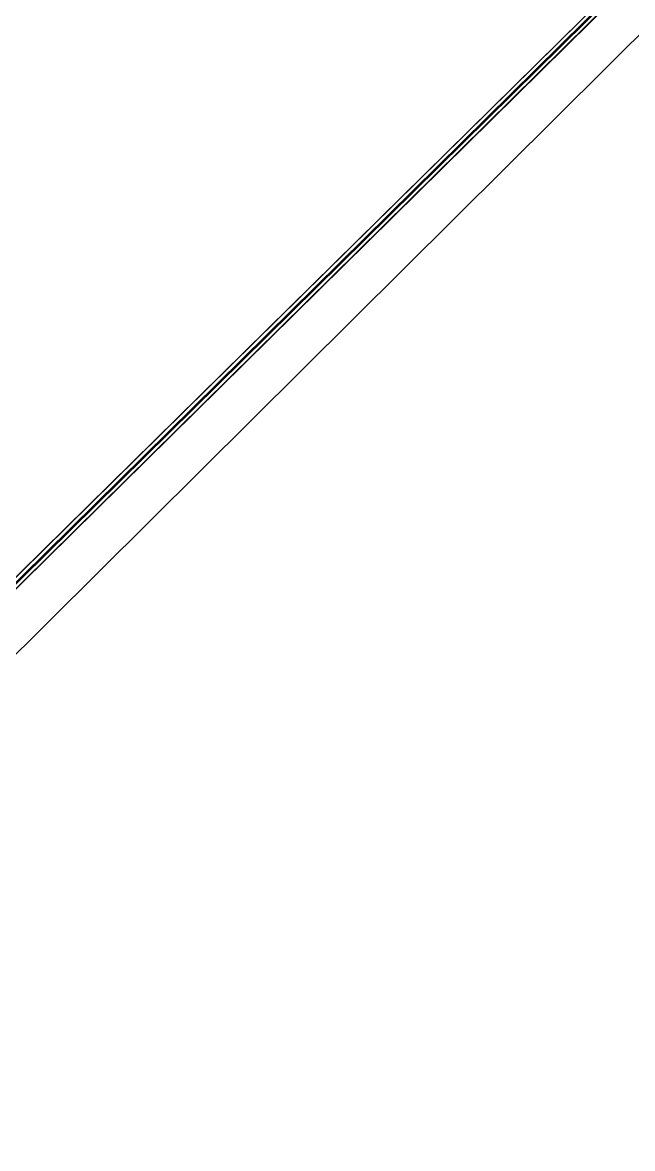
# Model space of a CAD drawing. Header units: inches. Extents: x -5 to 5328, y -4 to 5281.
# Drawn here: x 329 to 662, y 42 to 656 of the extents above; entities that cross this region are included whole.
import ezdxf

# ---------------------------------------------------------------- set-up
doc = ezdxf.new("R2010")
doc.units = ezdxf.units.IN
doc.layers.add('Top Solder', color=216, linetype='Continuous')

# ---------------------------------------------------------------- blocks, each defined once
blk = doc.blocks.new('28_UFQFPN__4_4__7')
at = {"layer": 'Top Solder'}
for p in [(-1.74, 1.71), (-1.59, -1.29), (-1.29, -1.59), (-1.29, 2.21), (1.56, -1.59), (1.71, 2.21), (2.21, -1.29), (2.21, 1.71)]:
    blk.add_line(p, (5314.12, 5237.76), dxfattribs=at)
blk = doc.blocks.new('10_VQFN_HR__3_3__11')
at = {"layer": 'Top Solder'}
blk.add_line((1.33, 1.78), (5255.11, 5220.9), dxfattribs=at)

msp = doc.modelspace()

# ---------------------------------------------------------------- block references
for name, p in [('28_UFQFPN__4_4__7', (13.41, 43.11)), ('10_VQFN_HR__3_3__11', (72.43, 59.98))]:
    msp.add_blockref(name, p)

doc.saveas('drawing.dxf')
